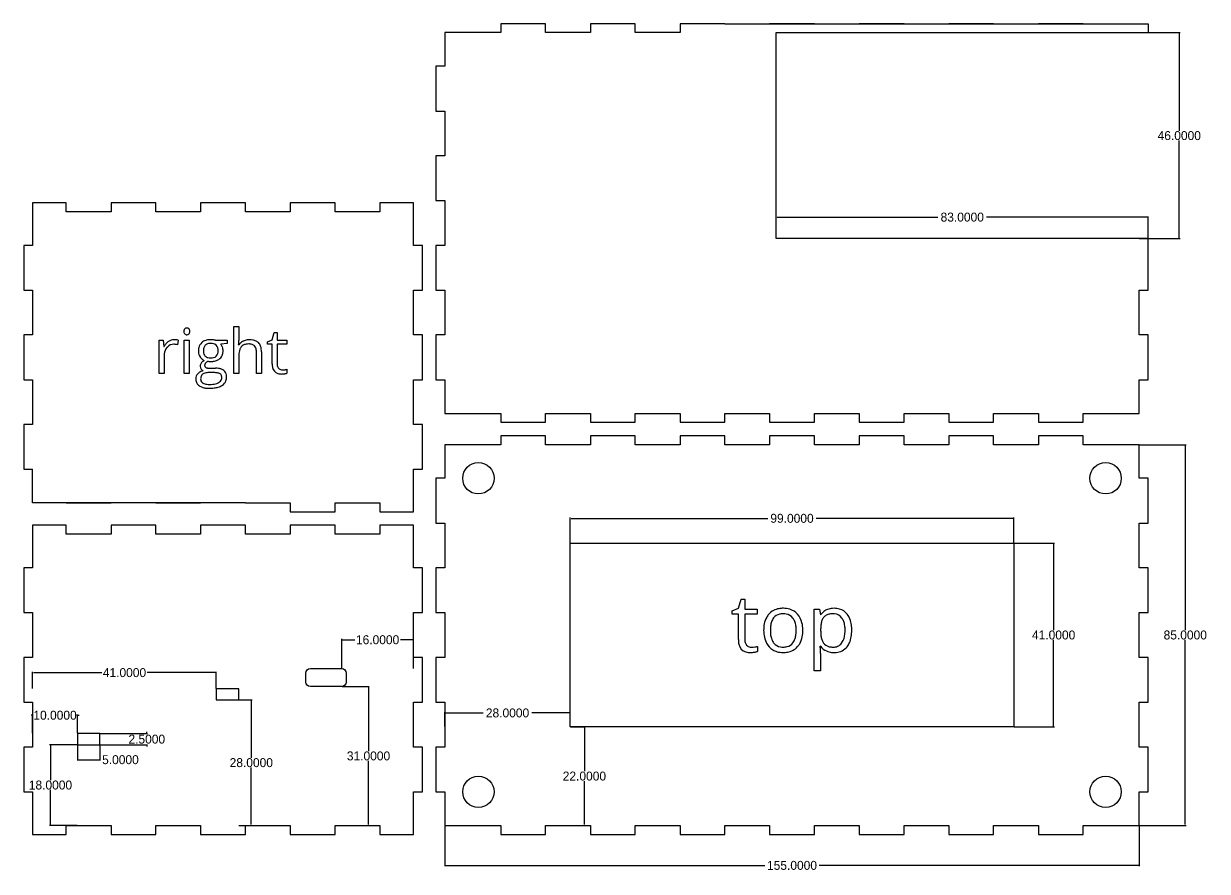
# Model space of a CAD drawing. Header units: millimetres. Extents: x -13 to 428, y -5 to 321.
# Drawn here: x 162 to 426.2, y -5.3 to 184 of the extents above; entities that cross this region are included whole.
import ezdxf

# ---------------------------------------------------------------- set-up
doc = ezdxf.new("R2010")
doc.units = ezdxf.units.MM
doc.header["$MEASUREMENT"] = 0
doc.layers.get('Defpoints').update_dxf_attribs({"linetype": 'CONTINUOUS'})
for name, color, linetype in [('back_outsideCutPath', 7, 'CONTINUOUS'), ('bottom_outsideCutPath', 7, 'CONTINUOUS'), ('dimensions', 220, 'CONTINUOUS'), ('forScrews', 7, 'CONTINUOUS'), ('Holes', 3, 'CONTINUOUS'), ('left_outsideCutPath', 7, 'CONTINUOUS'), ('right_labelLayer', 7, 'CONTINUOUS'), ('right_outsideCutPath', 7, 'CONTINUOUS'), ('top_labelLayer', 7, 'CONTINUOUS'), ('top_outsideCutPath', 7, 'CONTINUOUS')]:
    doc.layers.add(name, color=color, linetype=linetype)
doc.dimstyles.new('Copy of Standard', dxfattribs={"dimtxt": 2, "dimasz": 0.18, "dimexe": 0.18, "dimexo": 0.0625, "dimgap": 0.09, "dimtad": 0, "dimtih": 1, "dimtoh": 1, "dimdec": 4, "dimzin": 0, "dimdsep": 46, "dimtxsty": 'Standard', "dimcen": 0.09, "dimadec": 0, "dimazin": 0, "dimtfac": 1, "dimtdec": 4, "dimtofl": 0, "dimtmove": 0, "dimatfit": 3, "dimfxl": 1, "dimtolj": 1, "dimtzin": 0, "dimarcsym": 0})

# ---------------------------------------------------------------- blocks, each defined once
blk = doc.blocks.new('*D3')
at = {"layer": 'Defpoints', "color": 0, "linetype": 'Continuous', "transparency": 16777216}
for p in [(413, 182), (413, 136), (419.94, 136)]:
    blk.add_point(p, dxfattribs=at)
at = {"layer": 'dimensions', "color": 0, "linetype": 'Continuous', "lineweight": -2, "transparency": 16777216}
for p, q in [((413.06, 182), (420.12, 182)), ((419.94, 181.82), (419.94, 160.09)), ((419.94, 136.18), (419.94, 157.91)), ((413.06, 136), (420.12, 136))]:
    blk.add_line(p, q, dxfattribs=at)
at = {"layer": 'dimensions', "color": 0, "linetype": 'Continuous', "transparency": 16777216}
for points in [[(419.91, 181.82), (419.97, 181.82), (419.94, 182)], [(419.91, 136.18), (419.97, 136.18), (419.94, 136)]]:
    blk.add_solid(points, dxfattribs=at)
at = {"layer": 'dimensions', "color": 0, "linetype": 'Continuous', "transparency": 16777216, "insert": (419.94, 159), "char_height": 2, "attachment_point": 5}
blk.add_mtext('\\A1;46.0000', dxfattribs=at)
blk = doc.blocks.new('*D4')
at = {"layer": 'Defpoints', "color": 0, "linetype": 'Continuous', "transparency": 16777216}
for p in [(330, 140.8), (330, 136), (413, 136)]:
    blk.add_point(p, dxfattribs=at)
at = {"layer": 'dimensions', "color": 0, "linetype": 'Continuous', "lineweight": -2, "transparency": 16777216}
for p, q in [((330, 136.06), (330, 140.98)), ((330.18, 140.8), (366.08, 140.8)), ((412.82, 140.8), (376.92, 140.8)), ((413, 136.06), (413, 140.98))]:
    blk.add_line(p, q, dxfattribs=at)
at = {"layer": 'dimensions', "color": 0, "linetype": 'Continuous', "transparency": 16777216}
for points in [[(330.18, 140.83), (330.18, 140.77), (330, 140.8)], [(412.82, 140.83), (412.82, 140.77), (413, 140.8)]]:
    blk.add_solid(points, dxfattribs=at)
at = {"layer": 'dimensions', "color": 0, "linetype": 'Continuous', "transparency": 16777216, "insert": (371.5, 140.8), "char_height": 2, "attachment_point": 5}
blk.add_mtext('\\A1;83.0000', dxfattribs=at)
blk = doc.blocks.new('*D5')
at = {"layer": 'Defpoints', "color": 0, "linetype": 'Continuous', "transparency": 16777216}
for p in [(284, 73.55), (284, 68), (383, 68)]:
    blk.add_point(p, dxfattribs=at)
at = {"layer": 'dimensions', "color": 0, "linetype": 'Continuous', "lineweight": -2, "transparency": 16777216}
for p, q in [((284, 68.06), (284, 73.73)), ((284.18, 73.55), (328.08, 73.55)), ((382.82, 73.55), (338.92, 73.55)), ((383, 68.06), (383, 73.73))]:
    blk.add_line(p, q, dxfattribs=at)
at = {"layer": 'dimensions', "color": 0, "linetype": 'Continuous', "transparency": 16777216}
for points in [[(284.18, 73.58), (284.18, 73.52), (284, 73.55)], [(382.82, 73.58), (382.82, 73.52), (383, 73.55)]]:
    blk.add_solid(points, dxfattribs=at)
at = {"layer": 'dimensions', "color": 0, "linetype": 'Continuous', "transparency": 16777216, "insert": (333.5, 73.55), "char_height": 2, "attachment_point": 5}
blk.add_mtext('\\A1;99.0000', dxfattribs=at)
blk = doc.blocks.new('*D6')
at = {"layer": 'Defpoints', "color": 0, "linetype": 'Continuous', "transparency": 16777216}
for p in [(383, 68), (391.9, 68), (383, 27)]:
    blk.add_point(p, dxfattribs=at)
at = {"layer": 'dimensions', "color": 0, "linetype": 'Continuous', "lineweight": -2, "transparency": 16777216}
for p, q in [((383.06, 68), (392.08, 68)), ((391.9, 67.82), (391.9, 48.59)), ((391.9, 27.18), (391.9, 46.41)), ((383.06, 27), (392.08, 27))]:
    blk.add_line(p, q, dxfattribs=at)
at = {"layer": 'dimensions', "color": 0, "linetype": 'Continuous', "transparency": 16777216}
for points in [[(391.87, 67.82), (391.93, 67.82), (391.9, 68)], [(391.87, 27.18), (391.93, 27.18), (391.9, 27)]]:
    blk.add_solid(points, dxfattribs=at)
at = {"layer": 'dimensions', "color": 0, "linetype": 'Continuous', "transparency": 16777216, "insert": (391.9, 47.5), "char_height": 2, "attachment_point": 5}
blk.add_mtext('\\A1;41.0000', dxfattribs=at)
blk = doc.blocks.new('*D7')
at = {"layer": 'Defpoints', "color": 0, "linetype": 'Continuous', "transparency": 16777216}
for p in [(256, 30.1), (256, 27), (284, 27)]:
    blk.add_point(p, dxfattribs=at)
at = {"layer": 'dimensions', "color": 0, "linetype": 'Continuous', "lineweight": -2, "transparency": 16777216}
for p, q in [((256, 27.06), (256, 30.28)), ((256.18, 30.1), (264.58, 30.1)), ((283.82, 30.1), (275.42, 30.1)), ((284, 27.06), (284, 30.28))]:
    blk.add_line(p, q, dxfattribs=at)
at = {"layer": 'dimensions', "color": 0, "linetype": 'Continuous', "transparency": 16777216}
for points in [[(256.18, 30.13), (256.18, 30.07), (256, 30.1)], [(283.82, 30.13), (283.82, 30.07), (284, 30.1)]]:
    blk.add_solid(points, dxfattribs=at)
at = {"layer": 'dimensions', "color": 0, "linetype": 'Continuous', "transparency": 16777216, "insert": (270, 30.1), "char_height": 2, "attachment_point": 5}
blk.add_mtext('\\A1;28.0000', dxfattribs=at)
blk = doc.blocks.new('*D8')
at = {"layer": 'Defpoints', "color": 0, "linetype": 'Continuous', "transparency": 16777216}
for p in [(284, 27), (284, 5), (287.16, 5)]:
    blk.add_point(p, dxfattribs=at)
at = {"layer": 'dimensions', "color": 0, "linetype": 'Continuous', "lineweight": -2, "transparency": 16777216}
for p, q in [((284.06, 27), (287.34, 27)), ((287.16, 26.82), (287.16, 17.09)), ((287.16, 5.18), (287.16, 14.91)), ((284.06, 5), (287.34, 5))]:
    blk.add_line(p, q, dxfattribs=at)
at = {"layer": 'dimensions', "color": 0, "linetype": 'Continuous', "transparency": 16777216}
for points in [[(287.13, 26.82), (287.19, 26.82), (287.16, 27)], [(287.13, 5.18), (287.19, 5.18), (287.16, 5)]]:
    blk.add_solid(points, dxfattribs=at)
at = {"layer": 'dimensions', "color": 0, "linetype": 'Continuous', "transparency": 16777216, "insert": (287.16, 16), "char_height": 2, "attachment_point": 5}
blk.add_mtext('\\A1;22.0000', dxfattribs=at)
blk = doc.blocks.new('*D9')
at = {"layer": 'Defpoints', "color": 0, "linetype": 'Continuous', "transparency": 16777216}
for p in [(256, 5), (411, 5), (411, -3.94)]:
    blk.add_point(p, dxfattribs=at)
at = {"layer": 'dimensions', "color": 0, "linetype": 'Continuous', "lineweight": -2, "transparency": 16777216}
for p, q in [((256, 4.94), (256, -4.12)), ((411, 4.94), (411, -4.12)), ((256.18, -3.94), (327.41, -3.94)), ((410.82, -3.94), (339.59, -3.94))]:
    blk.add_line(p, q, dxfattribs=at)
at = {"layer": 'dimensions', "color": 0, "linetype": 'Continuous', "transparency": 16777216}
for points in [[(256.18, -3.91), (256.18, -3.97), (256, -3.94)], [(410.82, -3.91), (410.82, -3.97), (411, -3.94)]]:
    blk.add_solid(points, dxfattribs=at)
at = {"layer": 'dimensions', "color": 0, "linetype": 'Continuous', "transparency": 16777216, "insert": (333.5, -3.94), "char_height": 2, "attachment_point": 5}
blk.add_mtext('\\A1;155.0000', dxfattribs=at)
blk = doc.blocks.new('*D10')
at = {"layer": 'Defpoints', "color": 0, "linetype": 'Continuous', "transparency": 16777216}
for p in [(411, 90), (421.28, 90), (411, 5)]:
    blk.add_point(p, dxfattribs=at)
at = {"layer": 'dimensions', "color": 0, "linetype": 'Continuous', "lineweight": -2, "transparency": 16777216}
for p, q in [((411.06, 90), (421.46, 90)), ((421.28, 89.82), (421.28, 48.59)), ((421.28, 5.18), (421.28, 46.41)), ((411.06, 5), (421.46, 5))]:
    blk.add_line(p, q, dxfattribs=at)
at = {"layer": 'dimensions', "color": 0, "linetype": 'Continuous', "transparency": 16777216}
for points in [[(421.25, 89.82), (421.31, 89.82), (421.28, 90)], [(421.25, 5.18), (421.31, 5.18), (421.28, 5)]]:
    blk.add_solid(points, dxfattribs=at)
at = {"layer": 'dimensions', "color": 0, "linetype": 'Continuous', "transparency": 16777216, "insert": (421.28, 47.5), "char_height": 2, "attachment_point": 5}
blk.add_mtext('\\A1;85.0000', dxfattribs=at)
blk = doc.blocks.new('*D20')
at = {"layer": 'Defpoints', "color": 0, "linetype": 'Continuous', "transparency": 16777216}
for p in [(164, 29.59), (164, 25.5), (174, 25.5)]:
    blk.add_point(p, dxfattribs=at)
at = {"layer": 'dimensions', "color": 0, "linetype": 'Continuous', "lineweight": -2, "transparency": 16777216}
for p, q in [((163.82, 29.59), (163.64, 29.59)), ((164, 25.56), (164, 29.77)), ((174, 25.56), (174, 29.77)), ((174.18, 29.59), (174.36, 29.59))]:
    blk.add_line(p, q, dxfattribs=at)
at = {"layer": 'dimensions', "color": 0, "linetype": 'Continuous', "transparency": 16777216}
for points in [[(163.82, 29.62), (163.82, 29.56), (164, 29.59)], [(174.18, 29.62), (174.18, 29.56), (174, 29.59)]]:
    blk.add_solid(points, dxfattribs=at)
at = {"layer": 'dimensions', "color": 0, "linetype": 'Continuous', "transparency": 16777216, "insert": (169, 29.59), "char_height": 2, "attachment_point": 5}
blk.add_mtext('\\A1;10.0000', dxfattribs=at)
blk = doc.blocks.new('*D21')
at = {"layer": 'Defpoints', "color": 0, "linetype": 'Continuous', "transparency": 16777216}
for p in [(174, 23), (167.98, 5), (174, 5)]:
    blk.add_point(p, dxfattribs=at)
at = {"layer": 'dimensions', "color": 0, "linetype": 'Continuous', "lineweight": -2, "transparency": 16777216}
for p, q in [((173.94, 23), (167.8, 23)), ((167.98, 22.82), (167.98, 15.09)), ((167.98, 5.18), (167.98, 12.91)), ((173.94, 5), (167.8, 5))]:
    blk.add_line(p, q, dxfattribs=at)
at = {"layer": 'dimensions', "color": 0, "linetype": 'Continuous', "transparency": 16777216}
for points in [[(167.95, 22.82), (168.01, 22.82), (167.98, 23)], [(167.95, 5.18), (168.01, 5.18), (167.98, 5)]]:
    blk.add_solid(points, dxfattribs=at)
at = {"layer": 'dimensions', "color": 0, "linetype": 'Continuous', "transparency": 16777216, "insert": (167.98, 14), "char_height": 2, "attachment_point": 5}
blk.add_mtext('\\A1;18.0000', dxfattribs=at)
blk = doc.blocks.new('*D22')
at = {"layer": 'Defpoints', "color": 0, "linetype": 'Continuous', "transparency": 16777216}
for p in [(174, 23), (179, 23), (179, 19.66)]:
    blk.add_point(p, dxfattribs=at)
at = {"layer": 'dimensions', "color": 0, "linetype": 'Continuous', "lineweight": -2, "transparency": 16777216}
for p, q in [((174, 22.94), (174, 19.48)), ((179, 22.94), (179, 19.48)), ((174.18, 19.66), (178.82, 19.66)), ((179, 19.66), (179.18, 19.66))]:
    blk.add_line(p, q, dxfattribs=at)
at = {"layer": 'dimensions', "color": 0, "linetype": 'Continuous', "transparency": 16777216}
for points in [[(174.18, 19.69), (174.18, 19.63), (174, 19.66)], [(178.82, 19.69), (178.82, 19.63), (179, 19.66)]]:
    blk.add_solid(points, dxfattribs=at)
at = {"layer": 'dimensions', "color": 0, "linetype": 'Continuous', "transparency": 16777216, "insert": (183.6, 19.66), "char_height": 2, "attachment_point": 5}
blk.add_mtext('\\A1;5.0000', dxfattribs=at)
blk = doc.blocks.new('*D23')
at = {"layer": 'Defpoints', "color": 0, "linetype": 'Continuous', "transparency": 16777216}
for p in [(179, 25.5), (189.48, 25.5), (179, 23)]:
    blk.add_point(p, dxfattribs=at)
at = {"layer": 'dimensions', "color": 0, "linetype": 'Continuous', "lineweight": -2, "transparency": 16777216}
for p, q in [((179.06, 25.5), (189.66, 25.5)), ((189.48, 25.68), (189.48, 25.86)), ((179.06, 23), (189.66, 23)), ((189.48, 22.82), (189.48, 22.64))]:
    blk.add_line(p, q, dxfattribs=at)
at = {"layer": 'dimensions', "color": 0, "linetype": 'Continuous', "transparency": 16777216}
for points in [[(189.45, 25.68), (189.51, 25.68), (189.48, 25.5)], [(189.45, 22.82), (189.51, 22.82), (189.48, 23)]]:
    blk.add_solid(points, dxfattribs=at)
at = {"layer": 'dimensions', "color": 0, "linetype": 'Continuous', "transparency": 16777216, "insert": (189.48, 24.25), "char_height": 2, "attachment_point": 5}
blk.add_mtext('\\A1;2.5000', dxfattribs=at)
blk = doc.blocks.new('*D24')
at = {"layer": 'Defpoints', "color": 0, "linetype": 'Continuous', "transparency": 16777216}
for p in [(210, 33), (210, 5), (212.81, 5)]:
    blk.add_point(p, dxfattribs=at)
at = {"layer": 'dimensions', "color": 0, "linetype": 'Continuous', "lineweight": -2, "transparency": 16777216}
for p, q in [((210.06, 33), (212.99, 33)), ((212.81, 32.82), (212.81, 20.09)), ((212.81, 5.18), (212.81, 17.91)), ((210.06, 5), (212.99, 5))]:
    blk.add_line(p, q, dxfattribs=at)
at = {"layer": 'dimensions', "color": 0, "linetype": 'Continuous', "transparency": 16777216}
for points in [[(212.78, 32.82), (212.84, 32.82), (212.81, 33)], [(212.78, 5.18), (212.84, 5.18), (212.81, 5)]]:
    blk.add_solid(points, dxfattribs=at)
at = {"layer": 'dimensions', "color": 0, "linetype": 'Continuous', "transparency": 16777216, "insert": (212.81, 19), "char_height": 2, "attachment_point": 5}
blk.add_mtext('\\A1;28.0000', dxfattribs=at)
blk = doc.blocks.new('*D25')
at = {"layer": 'Defpoints', "color": 0, "linetype": 'Continuous', "transparency": 16777216}
for p in [(164, 39.1), (164, 35.5), (205, 35.5)]:
    blk.add_point(p, dxfattribs=at)
at = {"layer": 'dimensions', "color": 0, "linetype": 'Continuous', "lineweight": -2, "transparency": 16777216}
for p, q in [((164, 35.56), (164, 39.28)), ((164.18, 39.1), (179.41, 39.1)), ((204.82, 39.1), (189.59, 39.1)), ((205, 35.56), (205, 39.28))]:
    blk.add_line(p, q, dxfattribs=at)
at = {"layer": 'dimensions', "color": 0, "linetype": 'Continuous', "transparency": 16777216}
for points in [[(164.18, 39.13), (164.18, 39.07), (164, 39.1)], [(204.82, 39.13), (204.82, 39.07), (205, 39.1)]]:
    blk.add_solid(points, dxfattribs=at)
at = {"layer": 'dimensions', "color": 0, "linetype": 'Continuous', "transparency": 16777216, "insert": (184.5, 39.1), "char_height": 2, "attachment_point": 5}
blk.add_mtext('\\A1;41.0000', dxfattribs=at)
blk = doc.blocks.new('*D26')
at = {"layer": 'Defpoints', "color": 0, "linetype": 'Continuous', "transparency": 16777216}
for p in [(233, 36), (233, 5), (238.97, 5)]:
    blk.add_point(p, dxfattribs=at)
at = {"layer": 'dimensions', "color": 0, "linetype": 'Continuous', "lineweight": -2, "transparency": 16777216}
for p, q in [((233.06, 36), (239.15, 36)), ((238.97, 35.82), (238.97, 21.59)), ((238.97, 5.18), (238.97, 19.41)), ((233.06, 5), (239.15, 5))]:
    blk.add_line(p, q, dxfattribs=at)
at = {"layer": 'dimensions', "color": 0, "linetype": 'Continuous', "transparency": 16777216}
for points in [[(238.94, 35.82), (239, 35.82), (238.97, 36)], [(238.94, 5.18), (239, 5.18), (238.97, 5)]]:
    blk.add_solid(points, dxfattribs=at)
at = {"layer": 'dimensions', "color": 0, "linetype": 'Continuous', "transparency": 16777216, "insert": (238.97, 20.5), "char_height": 2, "attachment_point": 5}
blk.add_mtext('\\A1;31.0000', dxfattribs=at)
blk = doc.blocks.new('*D27')
at = {"layer": 'Defpoints', "color": 0, "linetype": 'Continuous', "transparency": 16777216}
for p in [(249, 46.44), (233, 40), (249, 40)]:
    blk.add_point(p, dxfattribs=at)
at = {"layer": 'dimensions', "color": 0, "linetype": 'Continuous', "lineweight": -2, "transparency": 16777216}
for p, q in [((233, 40.06), (233, 46.62)), ((233.18, 46.44), (235.91, 46.44)), ((248.82, 46.44), (246.09, 46.44)), ((249, 40.06), (249, 46.62))]:
    blk.add_line(p, q, dxfattribs=at)
at = {"layer": 'dimensions', "color": 0, "linetype": 'Continuous', "transparency": 16777216}
for points in [[(233.18, 46.47), (233.18, 46.41), (233, 46.44)], [(248.82, 46.47), (248.82, 46.41), (249, 46.44)]]:
    blk.add_solid(points, dxfattribs=at)
at = {"layer": 'dimensions', "color": 0, "linetype": 'Continuous', "transparency": 16777216, "insert": (241, 46.44), "char_height": 2, "attachment_point": 5}
blk.add_mtext('\\A1;16.0000', dxfattribs=at)

msp = doc.modelspace()

# ---------------------------------------------------------------- linework, layer by layer
at = {"layer": 'back_outsideCutPath', "linetype": 'Continuous'}
for p, q in [((318.5, 184), (328.5, 184)), ((164, 77), (164, 84.5)), ((211.5, 77), (164, 77))]:
    msp.add_line(p, q, dxfattribs=at)
at = {"layer": 'bottom_outsideCutPath'}
for p, q in [((278.5, 184), (268.5, 184)), ((268.5, 184), (268.5, 182)), ((278.5, 182), (278.5, 184)), ((298.5, 184), (288.5, 184)), ((288.5, 184), (288.5, 182)), ((298.5, 182), (298.5, 184)), ((318.5, 184), (308.5, 184)), ((308.5, 184), (308.5, 182)), ((338.5, 184), (328.5, 184)), ((358.5, 184), (348.5, 184)), ((378.5, 184), (368.5, 184)), ((398.5, 184), (388.5, 184)), ((256, 182), (256, 174.5)), ((258.5, 182), (256, 182)), ((268.5, 182), (258.5, 182)), ((288.5, 182), (278.5, 182)), ((308.5, 182), (298.5, 182)), ((256, 174.5), (254, 174.5)), ((254, 174.5), (254, 164.5)), ((254, 164.5), (256, 164.5)), ((256, 164.5), (256, 154.5)), ((256, 154.5), (254, 154.5)), ((254, 154.5), (254, 144.5)), ((254, 144.5), (256, 144.5)), ((256, 144.5), (256, 134.5)), ((256, 134.5), (254, 134.5)), ((254, 134.5), (254, 124.5)), ((413, 124.5), (413, 134.5)), ((254, 124.5), (256, 124.5)), ((256, 124.5), (256, 114.5)), ((411, 114.5), (411, 124.5)), ((411, 124.5), (413, 124.5)), ((256, 114.5), (254, 114.5)), ((254, 114.5), (254, 104.5)), ((413, 114.5), (411, 114.5)), ((413, 104.5), (413, 114.5)), ((254, 104.5), (256, 104.5)), ((256, 104.5), (256, 97)), ((411, 97), (411, 104.5)), ((411, 104.5), (413, 104.5)), ((256, 97), (268.5, 97)), ((268.5, 97), (268.5, 95)), ((278.5, 95), (278.5, 97)), ((278.5, 97), (288.5, 97)), ((288.5, 97), (288.5, 95)), ((298.5, 95), (298.5, 97)), ((298.5, 97), (308.5, 97)), ((308.5, 97), (308.5, 95)), ((318.5, 95), (318.5, 97)), ((318.5, 97), (328.5, 97)), ((328.5, 97), (328.5, 95)), ((338.5, 95), (338.5, 97)), ((338.5, 97), (348.5, 97)), ((348.5, 97), (348.5, 95)), ((358.5, 95), (358.5, 97)), ((358.5, 97), (368.5, 97)), ((368.5, 97), (368.5, 95)), ((378.5, 95), (378.5, 97)), ((378.5, 97), (388.5, 97)), ((388.5, 97), (388.5, 95)), ((398.5, 95), (398.5, 97)), ((398.5, 97), (408.5, 97)), ((408.5, 97), (411, 97)), ((268.5, 95), (278.5, 95)), ((288.5, 95), (298.5, 95)), ((308.5, 95), (318.5, 95)), ((328.5, 95), (338.5, 95)), ((348.5, 95), (358.5, 95)), ((368.5, 95), (378.5, 95)), ((388.5, 95), (398.5, 95))]:
    msp.add_line(p, q, dxfattribs=at)
at = {"layer": 'bottom_outsideCutPath', "linetype": 'Continuous'}
for p, q in [((328.5, 184), (413, 184)), ((413, 184), (413, 182)), ((413, 134.5), (413, 136))]:
    msp.add_line(p, q, dxfattribs=at)
at = {"layer": 'forScrews', "linetype": 'Continuous'}
for centre in [(263.5, 82.5), (403.5, 82.5), (263.5, 12.5), (403.5, 12.5)]:
    msp.add_circle(centre, 3.5, dxfattribs=at)
at = {"layer": 'Holes', "linetype": 'Continuous'}
for p, q in [((330, 136), (330, 182)), ((330, 182), (413, 182)), ((411, 182), (413, 182)), ((413, 136), (330, 136)), ((411, 136), (413, 136))]:
    msp.add_line(p, q, dxfattribs=at)
for points in [[(284, 68), (383, 68), (383, 27), (284, 27)], [(205, 33), (210, 33), (210, 35.5), (205, 35.5)], [(174, 23), (179, 23), (179, 25.5), (174, 25.5)]]:
    msp.add_lwpolyline(points, close=True, dxfattribs=at)
msp.add_lwpolyline([(233, 36), (226, 36, -0.414213562), (225, 37), (225, 39, -0.414213562), (226, 40), (233, 40, -0.414213562), (234, 39), (234, 37, -0.414213562)], format="xyb", close=True, dxfattribs=at)
at = {"layer": 'left_outsideCutPath'}
for p, q in [((164, 72), (164, 62.5)), ((171.5, 72), (164, 72)), ((171.5, 70), (171.5, 72)), ((191.5, 72), (181.5, 72)), ((181.5, 72), (181.5, 70)), ((191.5, 70), (191.5, 72)), ((211.5, 72), (201.5, 72)), ((201.5, 72), (201.5, 70)), ((211.5, 70), (211.5, 72)), ((231.5, 72), (221.5, 72)), ((221.5, 72), (221.5, 70)), ((231.5, 70), (231.5, 72)), ((249, 72), (241.5, 72)), ((241.5, 72), (241.5, 70)), ((249, 62.5), (249, 72)), ((181.5, 70), (171.5, 70)), ((201.5, 70), (191.5, 70)), ((221.5, 70), (211.5, 70)), ((241.5, 70), (231.5, 70)), ((164, 62.5), (162, 62.5)), ((162, 62.5), (162, 52.5)), ((251, 62.5), (249, 62.5)), ((251, 52.5), (251, 62.5)), ((162, 52.5), (164, 52.5)), ((164, 52.5), (164, 42.5)), ((249, 42.5), (249, 52.5)), ((249, 52.5), (251, 52.5)), ((164, 42.5), (162, 42.5)), ((162, 42.5), (162, 32.5)), ((251, 42.5), (249, 42.5)), ((251, 32.5), (251, 42.5)), ((162, 32.5), (164, 32.5)), ((164, 32.5), (164, 22.5)), ((249, 22.5), (249, 32.5)), ((249, 32.5), (251, 32.5)), ((164, 22.5), (162, 22.5)), ((162, 22.5), (162, 12.5)), ((251, 22.5), (249, 22.5)), ((251, 12.5), (251, 22.5)), ((162, 12.5), (164, 12.5)), ((164, 12.5), (164, 3)), ((249, 3), (249, 12.5)), ((249, 12.5), (251, 12.5)), ((164, 3), (171.5, 3)), ((171.5, 3), (171.5, 5)), ((171.5, 5), (181.5, 5)), ((181.5, 5), (181.5, 3)), ((181.5, 3), (191.5, 3)), ((191.5, 3), (191.5, 5)), ((191.5, 5), (201.5, 5)), ((201.5, 5), (201.5, 3)), ((201.5, 3), (211.5, 3)), ((211.5, 3), (211.5, 5)), ((211.5, 5), (221.5, 5)), ((221.5, 5), (221.5, 3)), ((221.5, 3), (231.5, 3)), ((231.5, 3), (231.5, 5)), ((231.5, 5), (241.5, 5)), ((241.5, 5), (241.5, 3)), ((241.5, 3), (249, 3))]:
    msp.add_line(p, q, dxfattribs=at)
at = {"layer": 'right_labelLayer'}
for p, q in [((208.90894, 105.91527), (208.90894, 116.40004)), ((208.90894, 116.40004), (210.02749, 116.40004)), ((210.02749, 116.40004), (210.02749, 113.22631)), ((217.45981, 113.4352), (217.93149, 115.01195)), ((217.93149, 115.01195), (218.57837, 115.01195)), ((218.57837, 115.01195), (218.57837, 113.30043)), ((192.22495, 105.91527), (192.22495, 113.30043)), ((192.22495, 113.30043), (193.1481, 113.30043)), ((193.1481, 113.30043), (193.27612, 111.93256)), ((193.27612, 111.93256), (193.33003, 111.93256)), ((196.47681, 113.35434), (196.32183, 112.31664)), ((197.85815, 105.91527), (197.85815, 113.30043)), ((197.85815, 113.30043), (198.97671, 113.30043)), ((198.97671, 113.30043), (198.97671, 105.91527)), ((204.83901, 113.30043), (207.39282, 113.30043)), ((207.39282, 112.59291), (206.02495, 112.43119)), ((207.39282, 113.30043), (207.39282, 112.59291)), ((209.97358, 112.27621), (210.04097, 112.27621)), ((216.4019, 112.97026), (217.45981, 113.4352)), ((216.4019, 112.43119), (216.4019, 112.97026)), ((217.45981, 112.43119), (216.4019, 112.43119)), ((217.45981, 108.03783), (217.45981, 112.43119)), ((218.57837, 113.30043), (220.72114, 113.30043)), ((220.72114, 112.43119), (218.57837, 112.43119)), ((218.57837, 112.43119), (218.57837, 108.085)), ((220.72114, 113.30043), (220.72114, 112.43119)), ((193.34351, 109.87738), (193.34351, 105.91527)), ((210.02749, 109.77631), (210.02749, 105.91527)), ((213.96265, 105.91527), (213.96265, 110.69272)), ((215.0812, 110.73315), (215.0812, 105.91527)), ((193.34351, 105.91527), (192.22495, 105.91527)), ((198.97671, 105.91527), (197.85815, 105.91527)), ((204.45493, 106.08373), (203.11401, 106.08373)), ((203.50483, 107.08774), (204.81206, 107.08774)), ((210.02749, 105.91527), (208.90894, 105.91527)), ((215.0812, 105.91527), (213.96265, 105.91527)), ((220.77505, 106.83842), (220.77505, 105.98266))]:
    msp.add_line(p, q, dxfattribs=at)
for centre, radius, start, end in [((199.00329, 115.30937), 1.2395, 170.8452302, 180.3544766), ((199.08445, 115.29895), 1.32063, 179.8805458, 185.368685), ((198.67668, 115.25462), 0.91053, 184.9925867, 198.2040672), ((198.53928, 115.38695), 0.76906, 155.9679596, 171.0515673), ((198.36159, 115.14664), 0.57749, 197.7934089, 224.8941788), ((198.31452, 115.48666), 0.52318, 133.7879124, 155.9171819), ((198.3975, 115.39493), 0.64683, 92.6445855, 133.4710753), ((198.39525, 115.18383), 0.62759, 225.1300595, 249.9001768), ((198.41676, 115.26424), 0.71052, 250.4999787, 270.5978385), ((198.42371, 115.18914), 0.85378, 89.9690466, 93.764257), ((198.43438, 115.38395), 0.65904, 46.3708365, 90.8879154), ((198.43352, 115.20623), 0.65254, 269.1788066, 314.2807496), ((198.49997, 115.45167), 0.56477, 17.7251673, 46.4473702), ((198.51255, 115.13427), 0.54589, 313.6153951, 332.2677244), ((198.34855, 115.21525), 0.72874, 332.6323284, 350.0704555), ((198.19411, 115.34634), 0.88821, 4.9427725, 18.1900736), ((197.92723, 115.29384), 1.15731, 349.8344925, 0.3890815), ((197.80499, 115.30428), 1.27953, 359.8846867, 5.31801), ((196.62106, 110.07841), 3.7774, 139.41393, 150.603276), ((195.90679, 110.01278), 2.5543, 138.9575788, 174.5422145), ((195.94377, 110.65877), 2.88547, 124.2321585, 139.4160984), ((195.97659, 109.94466), 2.65169, 135.6209815, 138.8376319), ((195.50084, 110.47963), 1.93812, 89.6335449, 137.0880873), ((195.58162, 111.20543), 2.2298, 89.6796543, 124.4405687), ((195.51168, 109.79436), 2.62335, 87.3435596, 89.9660782), ((195.60557, 108.30008), 5.13513, 84.9923104, 90.1281005), ((195.46503, 108.98526), 3.43376, 81.5884112, 87.1916864), ((195.25023, 107.50471), 4.9298, 77.4453666, 81.6359926), ((195.7289, 109.68179), 3.74793, 78.4891684, 85.0266016), ((204.23651, 110.93564), 3.2317, 166.8195881, 180.4839325), ((203.16443, 111.20632), 2.12622, 132.3287567, 167.334097), ((203.30786, 111.00015), 2.37545, 106.2188835, 131.5377749), ((205.05256, 110.93973), 2.94256, 175.3393595, 180.0863961), ((204.20229, 111.02349), 2.08834, 162.5912354, 175.7342687), ((203.49338, 111.25584), 1.34242, 135.5839697, 163.0015965), ((203.44484, 111.28493), 1.28746, 122.5210864, 134.9967452), ((203.67076, 109.82508), 3.60517, 93.6329763, 106.5408506), ((203.56272, 111.07287), 1.52971, 101.062025, 121.9739079), ((203.73045, 110.27289), 2.34704, 89.5859342, 101.3334297), ((203.78924, 108.49502), 4.94018, 89.938028, 94.0267883), ((203.77725, 110.18731), 2.43274, 76.1094889, 90.7028636), ((203.80842, 109.14774), 4.28748, 82.5851981, 90.1849342), ((204.08993, 111.30782), 1.2704, 13.9535594, 77.6673825), ((203.93942, 110.16133), 3.26545, 74.0089285, 82.5694217), ((203.00011, 110.9899), 2.40517, 359.1806333, 15.04315), ((204.59954, 111.30314), 1.81778, 29.4583808, 38.3577084), ((203.85676, 110.87911), 2.67306, 23.1844701, 29.5422766), ((203.14753, 110.5646), 3.44885, 21.2507934, 23.348773), ((204.35268, 111.0439), 2.15194, 6.8504737, 20.9871963), ((203.74664, 110.96173), 2.76348, 359.8710417, 7.0432598), ((205.64095, 112.88733), 4.37552, 351.9713484, 354.9618689), ((203.3833, 113.08392), 6.64171, 354.982911, 357.8942965), ((199.96529, 113.21432), 10.0622, 357.8673869, 0.0682702), ((211.93561, 111.09105), 2.23479, 119.8316008, 147.9725798), ((213.29178, 110.19335), 3.23662, 160.1566664, 171.5313127), ((212.00177, 110.67091), 1.86113, 140.6208363, 160.5048973), ((211.75703, 110.83819), 1.56604, 118.455098, 139.6706331), ((212.20618, 110.6754), 2.7301, 116.6657561, 120.4183617), ((212.25675, 110.54262), 2.87149, 96.6652475, 116.3782556), ((212.00081, 110.35984), 2.1028, 100.1067692, 118.0847326), ((212.24049, 109.10028), 3.38491, 89.591932, 100.3595129), ((212.36562, 109.79146), 3.63027, 89.8927538, 96.995893), ((212.27242, 109.51973), 2.96537, 84.0198333, 90.1510627), ((212.40043, 108.88368), 4.53813, 80.686303, 90.3537338), ((212.38476, 110.47492), 2.00372, 71.0828276, 84.3691062), ((212.63503, 111.17423), 1.26108, 43.3790974, 71.5386142), ((212.683, 110.54573), 2.85227, 65.6022833, 80.8844266), ((212.5681, 111.14413), 1.33062, 22.7024306, 42.3419879), ((211.9727, 110.8967), 1.97538, 8.4931631, 22.6579688), ((213.02232, 111.30995), 2.01615, 46.7400992, 65.4130673), ((210.80082, 110.71085), 3.16188, 359.6714118, 8.6877058), ((213.04538, 111.38277), 1.94759, 19.2204491, 45.7660742), ((211.92238, 110.96646), 3.14513, 6.4734007, 19.6467893), ((210.24434, 110.75049), 4.83689, 359.7945226, 6.7743822), ((196.73869, 109.88261), 3.39518, 173.6907537, 180.088246), ((203.82709, 110.90716), 2.82216, 179.9759451, 183.6206858), ((203.31967, 110.8506), 2.31231, 183.0160759, 212.3123206), ((203.41598, 110.9195), 2.43055, 212.4714124, 215.8874752), ((203.04989, 110.62406), 1.96092, 215.1640709, 247.4747886), ((202.91583, 107.28877), 1.60107, 132.7259007, 144.1479514), ((203.51671, 106.6471), 2.48014, 125.2213219, 132.8655011), ((204.12079, 105.80825), 3.51383, 121.235265, 125.3794387), ((204.29334, 110.91859), 2.18339, 179.5617587, 191.6529009), ((203.5342, 110.75458), 1.40679, 191.3555448, 213.3660062), ((203.35189, 110.64931), 1.1967, 213.9573776, 227.7971477), ((203.51739, 107.49926), 1.17397, 128.0881653, 147.140063), ((203.5105, 110.84168), 1.4458, 228.2620575, 254.734148), ((204.02981, 106.86356), 1.99043, 117.3935338, 128.4094999), ((203.66742, 111.61565), 3.03571, 259.4964073, 263.3903484), ((203.71314, 111.53632), 2.16932, 254.4016465, 267.4348825), ((203.72596, 112.17173), 3.59484, 263.4836781, 270.1271678), ((203.76601, 112.24531), 2.88003, 267.0153708, 270.0322278), ((203.73655, 113.43509), 4.8582, 269.9691476, 272.9311826), ((203.80056, 111.80188), 2.43683, 269.2256833, 284.3773205), ((203.82187, 112.26962), 3.68998, 272.5335006, 285.2579741), ((204.13269, 110.64472), 1.23391, 282.7796649, 346.4828529), ((204.15374, 111.10673), 2.48078, 284.931583, 310.6222744), ((203.13969, 110.92599), 2.26553, 345.436208, 0.7465766), ((204.41894, 110.79825), 2.07398, 310.6097727, 342.0923837), ((203.94601, 110.92885), 2.56423, 342.5649708, 0.595779), ((217.24664, 109.7792), 7.21915, 178.107962, 180.0229604), ((215.37913, 109.86263), 5.34994, 171.320259, 178.3406504), ((202.1355, 104.69196), 1.71032, 138.3916114, 181.005256), ((202.31611, 104.52964), 1.95315, 113.812149, 138.3496191), ((202.68157, 107.5298), 1.27913, 161.7225709, 180.4843674), ((202.68709, 107.51862), 1.2846, 179.9838595, 182.9374361), ((202.44044, 107.49218), 1.03701, 182.1767112, 215.3415546), ((202.54093, 107.56818), 1.13357, 144.4963133, 161.3350814), ((202.65872, 103.78982), 2.76836, 102.2870967, 114.1172682), ((202.69816, 104.82754), 1.17868, 130.7944785, 169.0413304), ((202.71725, 107.69212), 1.37847, 215.4648892, 217.1744774), ((202.55106, 107.55113), 1.16091, 216.5861438, 245.4968714), ((202.77899, 104.72366), 1.31014, 117.2304523, 130.5023473), ((202.93641, 104.39167), 1.67742, 99.8103355, 116.8229226), ((202.97944, 107.67354), 0.57973, 179.2918421, 198.3580868), ((203.24134, 107.68451), 0.84159, 147.5369298, 180.25922), ((202.8709, 107.64501), 0.46778, 199.2291299, 239.5691159), ((202.96069, 107.76902), 0.62036, 238.2191523, 239.8459711), ((203.0327, 107.91707), 0.78464, 240.7303137, 254.5027147), ((203.09802, 103.51254), 2.57124, 89.6435144, 100.0208782), ((203.24685, 108.65501), 1.553, 254.1636656, 262.2123458), ((203.41648, 109.83987), 2.74992, 262.0556117, 267.2082676), ((203.49842, 111.3428), 4.25507, 267.0919724, 270.0863697), ((204.47231, 98.96652), 7.11723, 86.5054177, 90.1399194), ((204.83651, 102.50906), 4.57874, 81.5744558, 90.3059551), ((204.65461, 101.86704), 4.21099, 81.4172904, 86.5756085), ((204.95212, 103.79236), 2.26285, 73.4100013, 81.5907595), ((205.08766, 104.14705), 2.92164, 68.3671699, 81.7399298), ((205.30323, 104.94178), 1.06106, 58.9972753, 73.8585725), ((205.47695, 105.25283), 0.70506, 31.5094928, 58.0777845), ((205.4157, 104.98538), 2.02143, 52.1879545, 68.2501264), ((205.64523, 105.29466), 1.6364, 8.6201285, 51.8982479), ((220.9755, 107.99826), 3.51591, 179.3550833, 192.8477491), ((219.21133, 107.52126), 1.69141, 190.3817605, 253.8772446), ((220.83073, 108.07092), 2.25241, 179.6416803, 189.7505737), ((220.03559, 107.92909), 1.44474, 189.5479928, 205.7873423), ((219.70881, 107.77841), 1.08497, 206.1294259, 221.4083925), ((219.55745, 108.70167), 2.9215, 253.7848146, 270.8852518), ((219.67218, 107.75061), 1.03911, 221.5949304, 262.350499), ((219.75931, 108.19871), 1.49507, 261.3266623, 270.1913578), ((219.60242, 108.64966), 2.86915, 270.0034522, 270.7603028), ((219.58613, 109.26712), 3.48678, 270.893251, 275.5483568), ((219.77198, 110.37716), 3.67351, 269.8803759, 278.3027954), ((219.45638, 110.6223), 4.84816, 275.5260628, 279.2939311), ((219.57172, 109.96619), 4.18204, 279.1862163, 280.1145059), ((219.80605, 110.09725), 3.39162, 278.4160767, 279.0076274), ((219.75909, 108.9495), 3.14825, 280.0069636, 283.3734691), ((219.39469, 112.72504), 6.05142, 278.9590211, 280.5103412), ((220.03941, 107.78018), 1.9458, 283.3069621, 288.1197384), ((219.78761, 110.61672), 3.90679, 280.4847319, 282.6268651), ((220.13207, 109.08639), 2.33817, 282.5877756, 285.5795118), ((220.30478, 106.9773), 1.10021, 287.9887967, 295.3048459), ((220.30355, 108.45547), 1.68439, 285.7245926, 286.2555461), ((202.78727, 104.66106), 2.36183, 179.9783527, 183.022703), ((202.23945, 104.60633), 1.81207, 182.2079729, 207.7461521), ((202.1964, 104.62438), 1.78273, 208.9036111, 236.4231305), ((202.66532, 105.29334), 2.59949, 235.9668169, 251.222894), ((202.62687, 104.66015), 1.1234, 179.2207712, 200.9355268), ((203.29338, 104.68736), 1.78985, 168.2581072, 180.3819978), ((202.49327, 104.62922), 0.98775, 202.0286691, 236.1457563), ((202.69461, 104.88487), 1.31246, 235.0633702, 238.5040458), ((202.92869, 105.30296), 1.79134, 239.1066609, 254.4862523), ((203.24077, 106.37901), 2.91169, 254.2324103, 263.4937413), ((203.43681, 108.03945), 4.58366, 263.4108795, 270.1457177), ((203.45754, 109.02056), 5.56475, 269.9065513, 270.0012974), ((203.48448, 110.97521), 7.51945, 269.7957229, 275.3991253), ((203.76591, 108.08608), 4.61667, 275.2956869, 283.3516136), ((204.22441, 106.19758), 2.67335, 283.137091, 295.8572855), ((204.56416, 105.45587), 1.85781, 296.4047868, 301.8008818), ((204.51097, 106.07178), 3.35445, 286.2542395, 302.5279879), ((204.69736, 105.27226), 1.63166, 301.223101, 318.6238291), ((204.9978, 104.99474), 1.22281, 319.0765346, 1.1407118), ((205.2916, 105.14997), 0.91688, 10.6608977, 30.9361802), ((204.70702, 105.03107), 1.51339, 359.5461417, 10.9904114), ((204.85887, 105.46939), 2.65967, 303.1869332, 304.1720733), ((205.23263, 104.99438), 2.05717, 302.9903631, 339.5494645), ((204.87679, 105.08298), 2.42189, 340.526884, 0.7201416), ((204.84076, 105.12444), 2.45775, 359.7430639, 9.7326305), ((203.10773, 106.59188), 3.97133, 251.2102031, 262.7063912), ((203.41467, 108.86694), 6.26697, 262.5634678, 270.2698797), ((203.48218, 111.46572), 8.86576, 269.7545107, 276.6169524), ((203.87746, 108.1614), 5.53792, 276.4939666, 286.495375)]:
    msp.add_arc(centre, radius, start, end, dxfattribs=at)
at = {"layer": 'right_outsideCutPath'}
for p, q in [((164, 144), (164, 134.5)), ((171.5, 144), (164, 144)), ((171.5, 142), (171.5, 144)), ((191.5, 144), (181.5, 144)), ((181.5, 144), (181.5, 142)), ((191.5, 142), (191.5, 144)), ((211.5, 144), (201.5, 144)), ((201.5, 144), (201.5, 142)), ((211.5, 142), (211.5, 144)), ((231.5, 144), (221.5, 144)), ((221.5, 144), (221.5, 142)), ((231.5, 142), (231.5, 144)), ((249, 144), (241.5, 144)), ((241.5, 144), (241.5, 142)), ((249, 134.5), (249, 144)), ((181.5, 142), (171.5, 142)), ((201.5, 142), (191.5, 142)), ((221.5, 142), (211.5, 142)), ((241.5, 142), (231.5, 142)), ((164, 134.5), (162, 134.5)), ((162, 134.5), (162, 124.5)), ((251, 134.5), (249, 134.5)), ((251, 124.5), (251, 134.5)), ((162, 124.5), (164, 124.5)), ((164, 124.5), (164, 114.5)), ((249, 114.5), (249, 124.5)), ((249, 124.5), (251, 124.5)), ((164, 114.5), (162, 114.5)), ((162, 114.5), (162, 104.5)), ((251, 114.5), (249, 114.5)), ((251, 104.5), (251, 114.5)), ((162, 104.5), (164, 104.5)), ((164, 104.5), (164, 94.5)), ((249, 94.5), (249, 104.5)), ((249, 104.5), (251, 104.5)), ((164, 94.5), (162, 94.5)), ((162, 94.5), (162, 84.5)), ((251, 94.5), (249, 94.5)), ((251, 84.5), (251, 94.5)), ((162, 84.5), (164, 84.5)), ((249, 75), (249, 84.5)), ((249, 84.5), (251, 84.5)), ((171.5, 77), (181.5, 77)), ((191.5, 77), (201.5, 77)), ((211.5, 77), (221.5, 77)), ((221.5, 77), (221.5, 75)), ((231.5, 75), (231.5, 77)), ((231.5, 77), (241.5, 77)), ((241.5, 77), (241.5, 75)), ((221.5, 75), (231.5, 75)), ((241.5, 75), (249, 75))]:
    msp.add_line(p, q, dxfattribs=at)
at = {"layer": 'top_labelLayer'}
for p, q in [((321.52317, 53.471), (322.13157, 55.50479)), ((322.13157, 55.50479), (322.96594, 55.50479)), ((322.96594, 55.50479), (322.96594, 53.29717)), ((320.15862, 52.87129), (321.52317, 53.471)), ((320.15862, 52.17598), (320.15862, 52.87129)), ((322.96594, 53.29717), (325.72981, 53.29717)), ((325.72981, 53.29717), (325.72981, 52.17598)), ((338.45403, 39.49521), (338.45403, 53.29717)), ((338.45403, 53.29717), (339.62737, 53.29717)), ((339.62737, 53.29717), (339.82727, 51.99346)), ((321.52317, 52.17598), (320.15862, 52.17598)), ((321.52317, 46.50918), (321.52317, 52.17598)), ((325.72981, 52.17598), (322.96594, 52.17598)), ((322.96594, 52.17598), (322.96594, 46.57002)), ((339.82727, 51.99346), (339.8968, 51.99346)), ((339.8968, 48.86455), (339.8968, 48.54297)), ((325.79934, 44.96211), (325.79934, 43.8583)), ((339.8968, 44.99688), (339.7925, 44.99688)), ((339.8968, 43.41504), (339.8968, 39.49521)), ((339.8968, 39.49521), (338.45403, 39.49521))]:
    msp.add_line(p, q, dxfattribs=at)
for centre, radius, start, end in [((331.17247, 49.61727), 3.81619, 99.1759331, 137.983278), ((331.54429, 47.86746), 5.60359, 89.732646, 100.0759806), ((331.6186, 48.62315), 4.84808, 73.5222743, 90.5692254), ((331.90291, 49.65613), 3.77694, 41.1445691, 73.213379), ((342.48001, 50.4105), 3.00315, 115.4006121, 132.3118301), ((342.71207, 49.84557), 3.61316, 97.7066302, 114.8821538), ((342.87414, 48.79447), 4.67654, 89.8468375, 97.9474399), ((342.9313, 49.04875), 4.42247, 74.1923587, 90.5785285), ((343.23731, 50.16116), 3.26878, 38.0523395, 74.0417311), ((332.11967, 49.09656), 4.89815, 150.7111491, 169.4695431), ((331.30756, 49.51361), 3.98596, 138.1759408, 150.228753), ((333.53562, 48.92724), 4.84591, 162.0653265, 173.1674779), ((331.76823, 49.51621), 2.98308, 142.9025804, 162.3749581), ((331.20734, 49.91067), 2.2979, 103.4685257, 142.3118816), ((331.49585, 48.81201), 3.43364, 89.4805966, 103.8804931), ((331.54714, 48.60671), 3.63885, 79.3453649, 90.3174644), ((331.82414, 49.84265), 2.37341, 37.9577677, 80.4006187), ((331.33669, 49.49677), 2.97061, 20.0257153, 37.4350383), ((329.86758, 48.95766), 4.53551, 7.7439868, 20.0690016), ((331.36018, 49.18966), 4.49257, 13.5014408, 41.0703426), ((329.26336, 48.64095), 6.65969, 1.1277204, 13.8800096), ((343.07495, 49.76144), 3.88362, 132.3565281, 144.9195855), ((344.13723, 49.31487), 4.20409, 160.2895675, 171.245295), ((342.51096, 49.91159), 2.47189, 141.8890384, 160.5973048), ((342.04822, 50.238), 1.90655, 118.5569505, 141.0243377), ((342.3519, 49.64573), 2.57199, 100.0868154, 118.1917857), ((342.64833, 48.08842), 4.1572, 89.5904299, 100.3501618), ((342.68265, 49.14144), 3.10407, 84.0378385, 90.0848543), ((342.81831, 49.99215), 2.24436, 35.448165, 85.2266537), ((342.1689, 49.50034), 3.05872, 19.8991368, 35.89801), ((340.71299, 48.97445), 4.6067, 7.7149616, 19.8859585), ((342.39328, 49.51425), 4.33217, 16.3356024, 37.9090556), ((340.17599, 48.83131), 6.65211, 4.576666, 16.6088793), ((334.66363, 48.59371), 7.49122, 169.2442972, 180.3880774), ((334.39016, 48.51456), 7.21763, 179.7744797, 189.0932735), ((335.9736, 48.50548), 7.3062, 179.7059737, 187.9160667), ((336.2914, 48.57576), 7.62397, 173.0086142, 180.2463966), ((329.44755, 48.20076), 4.96357, 342.3615767, 353.753754), ((327.23115, 48.57971), 7.19885, 359.7075758, 7.8972535), ((326.83014, 48.51625), 7.59981, 353.5362985, 0.2014052), ((328.47248, 48.49273), 7.45252, 349.1761983, 0.3862638), ((327.45668, 48.54416), 8.46815, 359.99195, 1.5419228), ((349.43623, 48.50572), 9.5395, 179.7762692, 185.7075251), ((349.07871, 48.77598), 9.18233, 178.0662233, 179.4473335), ((346.81109, 48.88375), 6.91244, 171.0868313, 178.3247615), ((345.67516, 48.1182), 5.75855, 185.592493, 194.2050547), ((339.96419, 48.31077), 5.37051, 343.9336201, 355.1137532), ((338.06573, 48.5971), 7.28067, 359.7108278, 7.8610306), ((337.65985, 48.5446), 7.68648, 354.8402349, 0.1174509), ((338.38206, 48.49306), 8.45932, 350.6562891, 0.3380393), ((337.44622, 48.55931), 9.39503, 359.9003401, 4.9018112), ((326.05788, 46.45814), 4.535, 179.3550845, 192.8477754), ((323.78237, 45.84287), 2.18167, 190.3817615, 253.8772461), ((325.87116, 46.55185), 2.90528, 179.6416771, 189.750581), ((324.84553, 46.36892), 1.86349, 189.547938, 205.7873968), ((324.42406, 46.17456), 1.39946, 206.1294605, 221.4083667), ((324.37679, 46.1387), 1.3403, 221.5949018, 262.3505275), ((324.52562, 49.83591), 5.03954, 280.4847863, 282.6267727), ((324.96997, 47.86173), 3.01598, 282.5877495, 285.5794157), ((325.19378, 47.03879), 2.16317, 285.7235566, 286.2568299), ((332.53614, 48.20055), 5.33731, 188.9102467, 205.3171466), ((331.98598, 47.97132), 4.74205, 205.6560082, 208.4461312), ((331.27177, 47.53389), 3.90597, 207.7947015, 238.6757967), ((333.29391, 48.12054), 4.59904, 187.76393, 200.0976863), ((331.81768, 47.57965), 3.02684, 200.084576, 216.9131591), ((331.27862, 47.19473), 2.3647, 217.3009622, 261.7099079), ((331.57664, 48.1567), 3.35119, 269.4481745, 284.7255788), ((331.84193, 47.17281), 2.33219, 284.5662245, 322.6333851), ((331.22166, 47.62093), 3.09719, 323.0089094, 342.6390664), ((331.75374, 47.59119), 4.02478, 318.1439741, 329.7566262), ((330.98157, 47.99254), 4.89418, 330.2507108, 349.411639), ((326.24637, 43.28509), 13.65386, 2.9503147, 7.2021098), ((342.49554, 46.85636), 3.19548, 215.5850124, 245.8361653), ((343.26583, 47.49289), 3.26948, 193.9430474, 208.0218306), ((342.29103, 46.99699), 2.17607, 208.5536951, 217.5605009), ((342.2116, 46.96394), 2.09307, 218.1690521, 253.8047071), ((342.59982, 48.16089), 3.35103, 253.1382689, 266.8482972), ((342.74567, 47.23646), 2.43102, 269.2256916, 292.0430295), ((342.77847, 47.04098), 2.23793, 293.142958, 324.1353793), ((342.29115, 47.45358), 2.87501, 323.1615416, 325.0152827), ((341.76929, 47.77717), 3.48826, 325.5753666, 344.1504742), ((342.62836, 47.43155), 4.05526, 321.316139, 335.5436247), ((341.33112, 47.99146), 5.46797, 335.830597, 350.8254867), ((324.22882, 47.36542), 3.76831, 253.7847945, 270.8852535), ((324.48919, 46.71667), 1.9284, 261.3265651, 270.1913502), ((324.28685, 47.29334), 3.69578, 270.0029174, 270.7607917), ((324.2658, 48.0948), 4.49747, 270.8932972, 275.5483771), ((324.50553, 49.52653), 4.73826, 269.8803397, 278.3028324), ((324.09847, 49.84265), 6.25331, 275.5260052, 279.293944), ((324.24698, 48.9979), 5.39566, 279.18629, 280.1143327), ((324.551, 49.15552), 4.36458, 278.4154437, 279.0083662), ((324.48893, 47.68492), 4.06061, 280.0069308, 283.3735858), ((324.01899, 52.55424), 7.80468, 278.9590173, 280.5104905), ((324.85048, 46.1768), 2.50976, 283.3069651, 288.1198266), ((325.19277, 45.14124), 1.41911, 287.9887914, 295.3048546), ((331.32155, 47.634), 4.01737, 238.8115758, 253.2428261), ((331.47577, 48.23058), 4.63315, 253.5436872, 270.4182465), ((331.52887, 48.38891), 3.58328, 260.5033025, 270.247662), ((331.53401, 49.19994), 5.60244, 269.7502858, 279.8033331), ((331.8931, 47.4795), 3.84646, 278.8959124, 317.9979162), ((328.45545, 43.40869), 11.44135, 0.0318041, 2.9015908), ((342.73743, 47.41888), 3.80775, 245.9801504, 255.5455585), ((342.86231, 47.97374), 4.37625, 255.7755459, 270.3185468), ((342.70868, 49.44468), 4.63902, 266.3775666, 270.0510882), ((342.89326, 48.49097), 4.89341, 269.9225989, 275.5481612), ((343.1243, 47.02744), 3.41555, 274.0640013, 321.408103)]:
    msp.add_arc(centre, radius, start, end, dxfattribs=at)
at = {"layer": 'top_outsideCutPath'}
for p, q in [((256, 90), (256, 82.5)), ((258.5, 90), (256, 90)), ((268.5, 90), (258.5, 90)), ((278.5, 92), (268.5, 92)), ((268.5, 92), (268.5, 90)), ((278.5, 90), (278.5, 92)), ((288.5, 90), (278.5, 90)), ((298.5, 92), (288.5, 92)), ((288.5, 92), (288.5, 90)), ((298.5, 90), (298.5, 92)), ((308.5, 90), (298.5, 90)), ((318.5, 92), (308.5, 92)), ((308.5, 92), (308.5, 90)), ((318.5, 90), (318.5, 92)), ((328.5, 90), (318.5, 90)), ((338.5, 92), (328.5, 92)), ((328.5, 92), (328.5, 90)), ((338.5, 90), (338.5, 92)), ((348.5, 90), (338.5, 90)), ((358.5, 92), (348.5, 92)), ((348.5, 92), (348.5, 90)), ((358.5, 90), (358.5, 92)), ((368.5, 90), (358.5, 90)), ((378.5, 92), (368.5, 92)), ((368.5, 92), (368.5, 90)), ((378.5, 90), (378.5, 92)), ((388.5, 90), (378.5, 90)), ((398.5, 92), (388.5, 92)), ((388.5, 92), (388.5, 90)), ((398.5, 90), (398.5, 92)), ((411, 90), (398.5, 90)), ((411, 82.5), (411, 90)), ((256, 82.5), (254, 82.5)), ((254, 82.5), (254, 72.5)), ((413, 82.5), (411, 82.5)), ((413, 72.5), (413, 82.5)), ((254, 72.5), (256, 72.5)), ((256, 72.5), (256, 62.5)), ((411, 62.5), (411, 72.5)), ((411, 72.5), (413, 72.5)), ((256, 62.5), (254, 62.5)), ((254, 62.5), (254, 52.5)), ((413, 62.5), (411, 62.5)), ((413, 52.5), (413, 62.5)), ((254, 52.5), (256, 52.5)), ((256, 52.5), (256, 42.5)), ((411, 42.5), (411, 52.5)), ((411, 52.5), (413, 52.5)), ((256, 42.5), (254, 42.5)), ((254, 42.5), (254, 32.5)), ((413, 42.5), (411, 42.5)), ((413, 32.5), (413, 42.5)), ((254, 32.5), (256, 32.5)), ((256, 32.5), (256, 22.5)), ((411, 22.5), (411, 32.5)), ((411, 32.5), (413, 32.5)), ((256, 22.5), (254, 22.5)), ((254, 22.5), (254, 12.5)), ((413, 22.5), (411, 22.5)), ((413, 12.5), (413, 22.5)), ((254, 12.5), (256, 12.5)), ((256, 12.5), (256, 5)), ((411, 5), (411, 12.5)), ((411, 12.5), (413, 12.5)), ((256, 5), (268.5, 5)), ((268.5, 5), (268.5, 3)), ((268.5, 3), (278.5, 3)), ((278.5, 3), (278.5, 5)), ((278.5, 5), (288.5, 5)), ((288.5, 5), (288.5, 3)), ((288.5, 3), (298.5, 3)), ((298.5, 3), (298.5, 5)), ((298.5, 5), (308.5, 5)), ((308.5, 5), (308.5, 3)), ((308.5, 3), (318.5, 3)), ((318.5, 3), (318.5, 5)), ((318.5, 5), (328.5, 5)), ((328.5, 5), (328.5, 3)), ((328.5, 3), (338.5, 3)), ((338.5, 3), (338.5, 5)), ((338.5, 5), (348.5, 5)), ((348.5, 5), (348.5, 3)), ((348.5, 3), (358.5, 3)), ((358.5, 3), (358.5, 5)), ((358.5, 5), (368.5, 5)), ((368.5, 5), (368.5, 3)), ((368.5, 3), (378.5, 3)), ((378.5, 3), (378.5, 5)), ((378.5, 5), (388.5, 5)), ((388.5, 5), (388.5, 3)), ((388.5, 3), (398.5, 3)), ((398.5, 3), (398.5, 5)), ((398.5, 5), (408.5, 5)), ((408.5, 5), (411, 5))]:
    msp.add_line(p, q, dxfattribs=at)

# ---------------------------------------------------------------- dimensions: what is measured, and where the dimension line sits
at = {"layer": 'dimensions', "linetype": 'Continuous'}
for base, p1, p2, picture, middle in [((419.93846, 136), (413, 182), (413, 136), '*D3', (419.93846, 159)), ((421.28252, 90), (411, 5), (411, 90), '*D10', (421.28252, 47.5)), ((391.89614, 68), (383, 27), (383, 68), '*D6', (391.89614, 47.5)), ((238.97346, 5), (233, 36), (233, 5), '*D26', (238.97346, 20.5)), ((212.80722, 5), (210, 33), (210, 5), '*D24', (212.80722, 19)), ((287.16049, 5), (284, 27), (284, 5), '*D8', (287.16049, 16)), ((189.47918, 25.5), (179, 23), (179, 25.5), '*D23', (189.47918, 24.25)), ((167.98442, 5), (174, 23), (174, 5), '*D21', (167.98442, 14))]:
    dim = msp.add_linear_dim(base=base, p1=p1, p2=p2, angle=90, dimstyle='Copy of Standard', dxfattribs=at)
    dim.commit()
    dim.dimension.update_dxf_attribs({"geometry": picture, "text_midpoint": middle})
for base, p1, p2, picture, middle in [((330, 140.79779), (413, 136), (330, 136), '*D4', (371.5, 140.79779)), ((284, 73.55287), (383, 68), (284, 68), '*D5', (333.5, 73.55287)), ((249, 46.44207), (233, 40), (249, 40), '*D27', (241, 46.44207)), ((164, 39.10243), (205, 35.5), (164, 35.5), '*D25', (184.5, 39.10243)), ((164, 29.59288), (174, 25.5), (164, 25.5), '*D20', (169, 29.59288)), ((256, 30.09801), (284, 27), (256, 27), '*D7', (270, 30.09801)), ((179, 19.65951), (174, 23), (179, 23), '*D22', (183.60333, 19.65951)), ((411, -3.94355), (256, 5), (411, 5), '*D9', (333.5, -3.94355))]:
    dim = msp.add_linear_dim(base=base, p1=p1, p2=p2, dimstyle='Copy of Standard', dxfattribs=at)
    dim.commit()
    dim.dimension.update_dxf_attribs({"geometry": picture, "text_midpoint": middle})

doc.saveas('drawing.dxf')
